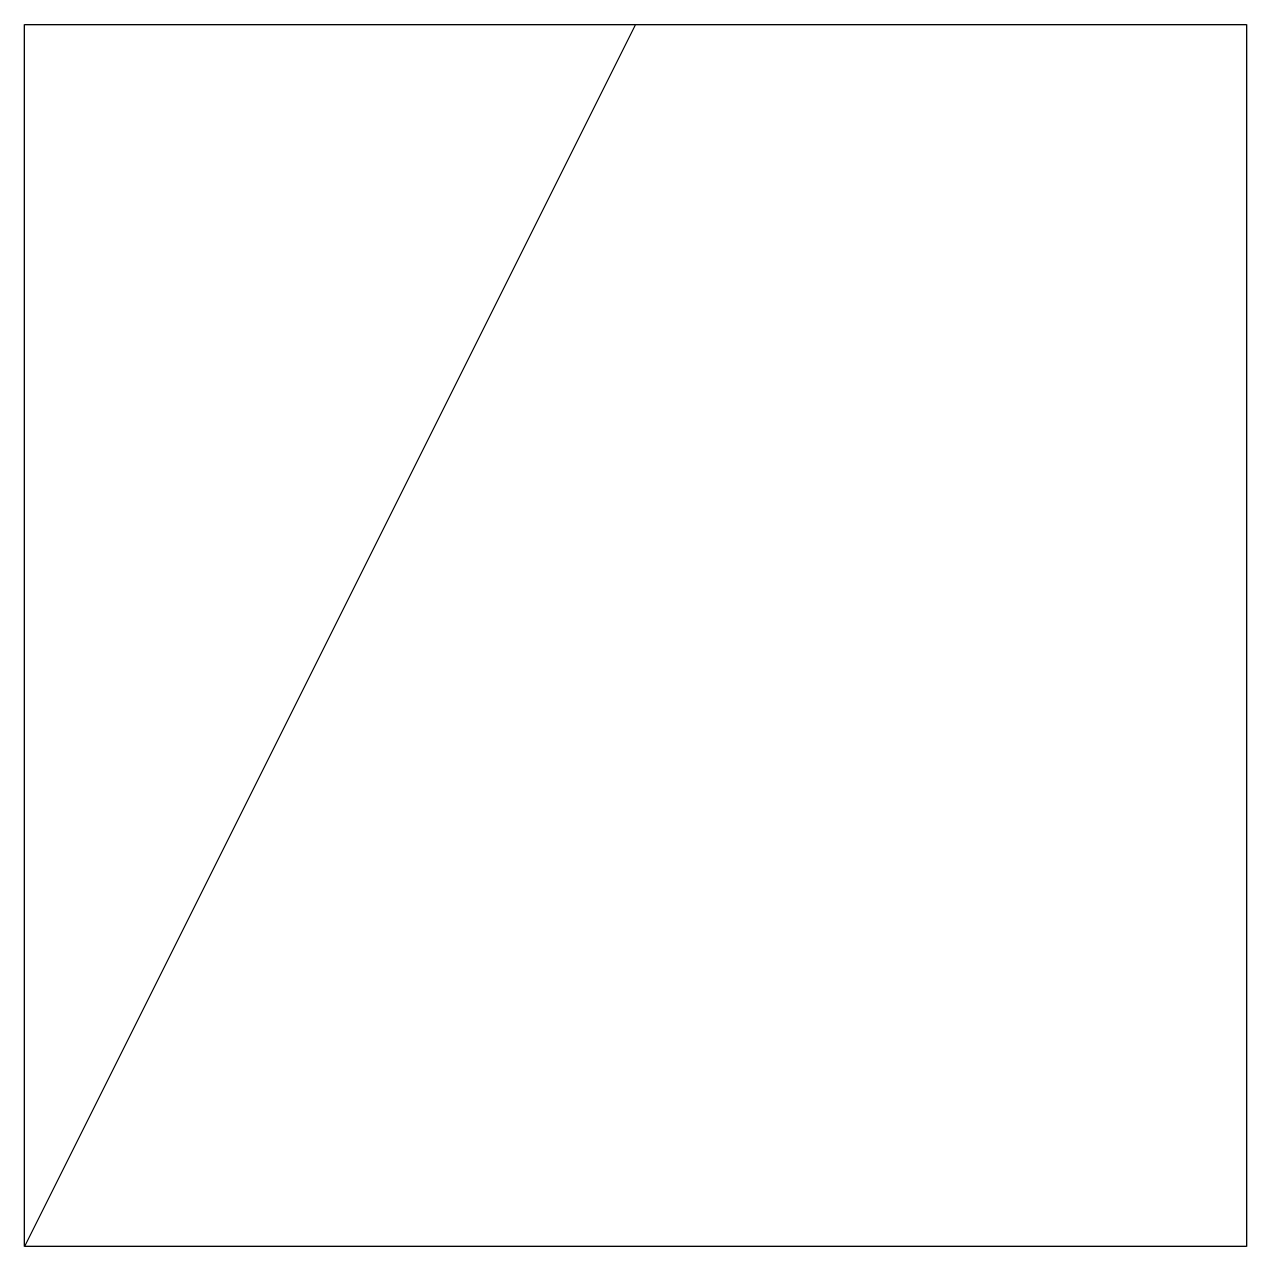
# Model space of a CAD drawing. Header units: millimetres. Extents: x -450 to 450, y -450 to 450.
import ezdxf

# ---------------------------------------------------------------- set-up
doc = ezdxf.new("R2010")
doc.units = ezdxf.units.MM

msp = doc.modelspace()

# ---------------------------------------------------------------- linework, layer by layer
at = {"color": 0, "linetype": 'ByBlock', "lineweight": -2}
msp.add_line((0, 450), (-450, -450), dxfattribs=at)
msp.add_lwpolyline([(-450, 450), (450, 450), (450, -450), (-450, -450)], close=True, dxfattribs=at)

doc.saveas('drawing.dxf')
